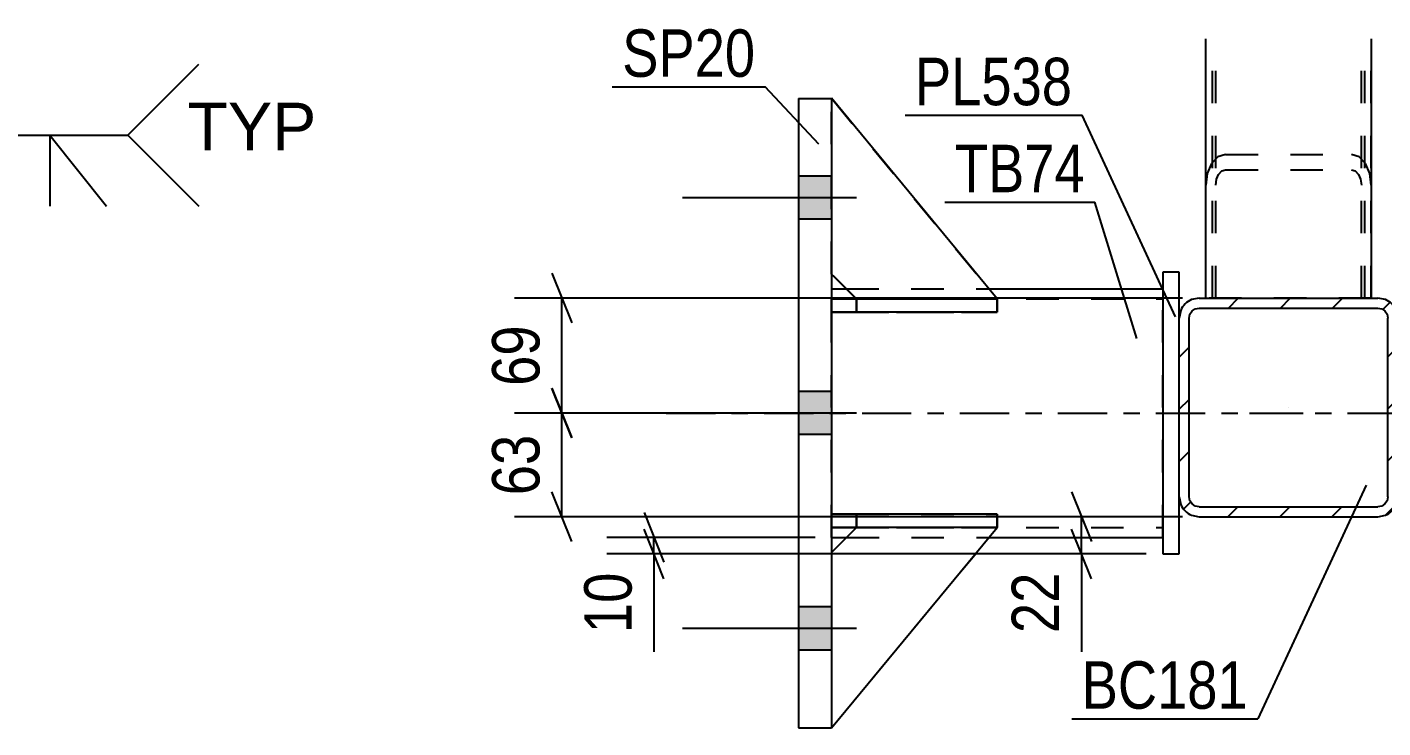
# Model space of a CAD drawing. Header units: millimetres. Extents: x 0 to 841, y 0 to 594.
# Drawn here: x 133 to 214.9, y 152.6 to 194.9 of the extents above; entities that cross this region are included whole.
import ezdxf

# ---------------------------------------------------------------- set-up
doc = ezdxf.new("R2010")
doc.units = ezdxf.units.MM
doc.linetypes.add('DXK_LINE_DOT2', pattern=[3.9198, 1.9599, -1.9599])
doc.linetypes.add('DXK_LINE_DOT3', pattern=[5.9187, 2.979, -0.9799, 0.9799, -0.9799])
doc.styles.add('Arial', font='ARIAL.TTF', dxfattribs={"height": 0.2})
doc.styles.add('Arial Narrow', font='ARIALN.TTF', dxfattribs={"height": 0.2})

# ---------------------------------------------------------------- blocks, each defined once
blk = doc.blocks.new('Part-318885239-1505 - 1469')
at = {"color": 2, "linetype": 'Continuous'}
for p, q in [((181.592, 179.053), (182.484, 179.053)), ((191.09, 179.053), (201.591, 179.053)), ((181.592, 164.053), (182.499, 164.053)), ((191.101, 164.053), (201.591, 164.053))]:
    blk.add_line(p, q, dxfattribs=at)
at = {"color": 7, "linetype": 'DXK_LINE_DOT2'}
for p, q in [((181.592, 164.053), (181.592, 179.053)), ((182.484, 179.053), (191.09, 179.053)), ((201.591, 164.053), (201.591, 179.053)), ((181.592, 178.453), (201.591, 178.453)), ((181.592, 164.653), (201.591, 164.653)), ((182.499, 164.053), (191.101, 164.053))]:
    blk.add_line(p, q, dxfattribs=at)
at = {"color": 7, "linetype": 'DXK_LINE_DOT3'}
blk.add_line((171.592, 171.553), (211.591, 171.553), dxfattribs=at)
blk = doc.blocks.new('Part-318885239-1559 - 1469')
at = {"color": 7, "linetype": 'DXK_LINE_DOT2'}
for p, q in [((181.591, 179.945), (181.591, 190.555)), ((181.591, 190.555), (191.591, 178.445)), ((181.591, 190.555), (191.591, 178.445)), ((183.091, 178.445), (181.591, 179.945)), ((183.091, 178.445), (181.591, 179.945)), ((191.591, 178.445), (183.091, 178.445)), ((183.091, 178.445), (183.091, 178.445)), ((183.091, 178.445), (191.591, 178.445)), ((191.591, 178.445), (191.591, 178.445))]:
    blk.add_line(p, q, dxfattribs=at)
blk = doc.blocks.new('Part-318885239-1490 - 1469')
at = {"color": 2, "linetype": 'Continuous'}
for p, q in [((202.591, 180.056), (201.591, 180.056)), ((201.591, 180.056), (201.591, 163.056)), ((202.591, 177.292), (202.591, 180.056)), ((202.591, 163.056), (202.591, 166.494)), ((201.591, 163.056), (202.591, 163.056))]:
    blk.add_line(p, q, dxfattribs=at)
at = {"color": 7, "linetype": 'DXK_LINE_DOT2'}
blk.add_line((202.591, 166.494), (202.591, 177.292), dxfattribs=at)
blk = doc.blocks.new('Part-318885239-1533 - 1469')
at = {"color": 2, "linetype": 'Continuous'}
for p, q in [((181.591, 177.655), (181.591, 178.455)), ((181.591, 178.455), (190.343, 178.455)), ((191.591, 178.455), (191.583, 178.455)), ((191.591, 177.655), (191.591, 178.455)), ((191.591, 177.655), (181.591, 177.655)), ((181.591, 177.655), (181.591, 177.655))]:
    blk.add_line(p, q, dxfattribs=at)
at = {"color": 7, "linetype": 'DXK_LINE_DOT2'}
for p, q in [((183.091, 178.455), (181.591, 178.455)), ((183.091, 177.655), (183.091, 178.455)), ((183.091, 178.455), (191.583, 178.455)), ((181.591, 177.655), (183.091, 177.655)), ((183.091, 177.655), (191.591, 177.655))]:
    blk.add_line(p, q, dxfattribs=at)
blk = doc.blocks.new('Part-318885239-1553 - 1469')
at = {"color": 2, "linetype": 'Continuous'}
for p, q in [((179.591, 190.553), (181.591, 190.553)), ((179.591, 190.553), (179.591, 152.553)), ((181.591, 190.553), (181.591, 152.553)), ((179.591, 152.553), (181.591, 152.553))]:
    blk.add_line(p, q, dxfattribs=at)
blk = doc.blocks.new('Part-318885239-1685 - 1469')
at = {"linetype": 'Continuous'}
h = blk.add_hatch(dxfattribs=at)
h.set_pattern_fill('', scale=0.7, style=0, pattern_type=0)
h.set_pattern_definition([(45, (215.0508, 165.3843), (-1.57154, 1.57154), [])])
h.paths.add_polyline_path([(214.592, 165.293), (215.051, 165.384), (215.44, 165.644), (215.7, 166.034), (215.792, 166.493), (215.792, 177.293), (215.7, 177.752), (215.44, 178.141), (215.051, 178.402), (214.592, 178.493), (203.792, 178.493), (203.332, 178.402), (202.943, 178.141), (202.683, 177.752), (202.592, 177.293), (202.592, 166.493), (202.683, 166.034), (202.943, 165.644), (203.332, 165.384), (203.792, 165.293)])
h.paths.add_polyline_path([(203.792, 165.893), (203.562, 165.939), (203.367, 166.069), (203.237, 166.263), (203.192, 166.493), (203.192, 177.293), (203.237, 177.523), (203.367, 177.717), (203.562, 177.847), (203.792, 177.893), (214.592, 177.893), (214.821, 177.847), (215.016, 177.717), (215.146, 177.523), (215.192, 177.293), (215.192, 166.493), (215.146, 166.263), (215.016, 166.069), (214.821, 165.939), (214.592, 165.893)])
at = {"color": 2, "linetype": 'Continuous'}
for p, q in [((202.683, 177.752), (202.592, 177.293)), ((203.237, 177.523), (203.367, 177.717)), ((203.792, 178.493), (203.332, 178.402)), ((203.367, 177.717), (203.562, 177.847)), ((203.562, 177.847), (203.792, 177.893)), ((203.792, 178.493), (214.592, 178.493)), ((203.792, 177.893), (214.592, 177.893)), ((215.051, 178.402), (214.592, 178.493)), ((214.592, 177.893), (214.821, 177.847)), ((214.821, 177.847), (215.016, 177.717)), ((215.016, 177.717), (215.146, 177.523)), ((215.792, 177.293), (215.7, 177.752)), ((202.592, 166.493), (202.592, 177.293)), ((203.192, 177.293), (203.237, 177.523)), ((203.192, 166.493), (203.192, 177.293)), ((215.146, 177.523), (215.192, 177.293)), ((215.192, 166.493), (215.192, 177.293)), ((215.792, 166.493), (215.792, 177.293)), ((202.592, 166.493), (202.683, 166.034)), ((203.237, 166.263), (203.192, 166.493)), ((203.367, 166.069), (203.237, 166.263)), ((215.146, 166.263), (215.016, 166.069)), ((215.192, 166.493), (215.146, 166.263)), ((215.7, 166.034), (215.792, 166.493)), ((203.562, 165.939), (203.367, 166.069)), ((203.792, 165.893), (203.562, 165.939)), ((203.792, 165.893), (214.592, 165.893)), ((214.821, 165.939), (214.592, 165.893)), ((215.016, 166.069), (214.821, 165.939)), ((203.332, 165.384), (203.792, 165.293)), ((203.792, 165.293), (214.592, 165.293)), ((214.592, 165.293), (215.051, 165.384))]:
    blk.add_line(p, q, dxfattribs=at)
at = {"color": 7, "linetype": 'DXK_LINE_DOT3'}
blk.add_line((209.192, 171.893), (209.192, 171.893), dxfattribs=at)
at = {"color": 2, "linetype": 'Continuous'}
for centre, start, end in [((203.792, 177.293), 112.5, 157.5), ((214.592, 177.293), 22.5, 67.5), ((203.792, 166.493), 202.5, 247.5), ((214.592, 166.493), 292.5, 337.5)]:
    blk.add_arc(centre, 1.2, start, end, dxfattribs=at)
blk = doc.blocks.new('Part-318885239-1557 - 1469')
at = {"color": 7, "linetype": 'DXK_LINE_DOT2'}
for p, q in [((183.091, 164.645), (181.591, 163.145)), ((181.591, 152.555), (191.591, 164.645)), ((181.591, 163.145), (183.091, 164.645)), ((181.591, 152.555), (191.591, 164.645)), ((191.591, 164.645), (183.091, 164.645)), ((183.091, 164.645), (183.091, 164.645)), ((183.091, 164.645), (191.591, 164.645)), ((191.591, 164.645), (191.591, 164.645)), ((181.591, 163.145), (181.591, 152.555))]:
    blk.add_line(p, q, dxfattribs=at)
blk = doc.blocks.new('Part-318885239-1558 - 1469')
at = {"color": 2, "linetype": 'Continuous'}
for p, q in [((181.591, 190.555), (181.591, 190.555)), ((181.591, 190.555), (181.591, 190.553)), ((191.591, 178.445), (181.591, 190.555)), ((183.081, 178.455), (181.591, 179.945)), ((190.343, 178.445), (191.591, 178.445)), ((191.591, 178.445), (191.591, 178.445))]:
    blk.add_line(p, q, dxfattribs=at)
at = {"color": 7, "linetype": 'DXK_LINE_DOT2'}
for p, q in [((181.591, 190.555), (191.591, 178.445)), ((181.591, 179.945), (181.591, 190.553)), ((183.091, 178.445), (181.591, 179.945)), ((183.091, 178.445), (183.081, 178.455)), ((191.591, 178.445), (183.091, 178.445)), ((183.091, 178.445), (183.091, 178.445)), ((183.091, 178.445), (190.343, 178.445))]:
    blk.add_line(p, q, dxfattribs=at)
blk = doc.blocks.new('Part-318885239-1560 - 1469')
at = {"color": 7, "linetype": 'DXK_LINE_DOT2'}
for p, q in [((181.591, 165.456), (183.091, 165.456)), ((191.591, 165.456), (181.591, 165.455)), ((181.591, 165.455), (181.591, 165.456)), ((181.591, 165.456), (181.591, 164.656)), ((181.591, 165.455), (181.591, 164.655)), ((183.091, 165.456), (191.591, 165.456)), ((183.091, 165.456), (183.091, 164.656)), ((191.591, 165.456), (191.591, 164.656)), ((183.091, 164.656), (181.591, 164.656)), ((181.591, 164.655), (191.591, 164.656)), ((181.591, 164.655), (181.591, 164.656)), ((191.591, 164.656), (183.091, 164.656))]:
    blk.add_line(p, q, dxfattribs=at)
blk = doc.blocks.new('Bolt-318885239-1634 - 1469')
at = {"linetype": 'Continuous'}
for points in [[(181.591, 183.253), (181.591, 185.853), (179.591, 185.853), (179.591, 183.253)], [(181.591, 183.253), (181.591, 185.853), (179.591, 185.853), (179.591, 183.253)], [(181.591, 183.253), (181.591, 185.853), (179.591, 185.853), (179.591, 183.253)], [(181.591, 170.253), (181.591, 172.853), (179.591, 172.853), (179.591, 170.253)], [(181.591, 170.253), (181.591, 172.853), (179.591, 172.853), (179.591, 170.253)], [(181.591, 157.253), (181.591, 159.853), (179.591, 159.853), (179.591, 157.253)], [(181.591, 157.253), (181.591, 159.853), (179.591, 159.853), (179.591, 157.253)], [(181.591, 157.253), (181.591, 159.853), (179.591, 159.853), (179.591, 157.253)]]:
    blk.add_hatch(color=1, dxfattribs=at).paths.add_polyline_path(points)
at = {"color": 1, "linetype": 'Continuous'}
for p, q in [((181.591, 185.853), (179.591, 185.853)), ((181.591, 185.853), (179.591, 185.853)), ((181.591, 185.853), (179.591, 185.853)), ((183.091, 184.553), (172.591, 184.553)), ((183.091, 184.553), (172.591, 184.553)), ((183.091, 184.553), (172.591, 184.553)), ((181.591, 183.253), (179.591, 183.253)), ((181.591, 183.253), (179.591, 183.253)), ((181.591, 183.253), (179.591, 183.253)), ((181.591, 172.853), (179.591, 172.853)), ((181.591, 172.853), (179.591, 172.853)), ((183.091, 171.553), (172.591, 171.553)), ((183.091, 171.553), (172.591, 171.553)), ((181.591, 170.253), (179.591, 170.253)), ((181.591, 170.253), (179.591, 170.253)), ((181.591, 159.853), (179.591, 159.853)), ((181.591, 159.853), (179.591, 159.853)), ((181.591, 159.853), (179.591, 159.853)), ((183.091, 158.553), (172.591, 158.553)), ((183.091, 158.553), (172.591, 158.553)), ((183.091, 158.553), (172.591, 158.553)), ((181.591, 157.253), (179.591, 157.253)), ((181.591, 157.253), (179.591, 157.253)), ((181.591, 157.253), (179.591, 157.253))]:
    blk.add_line(p, q, dxfattribs=at)
blk = doc.blocks.new('Part-318885239-1648 - 1469')
at = {"color": 7, "linetype": 'DXK_LINE_DOT2'}
for p, q in [((181.591, 178.456), (183.091, 178.456)), ((191.357, 178.456), (181.591, 178.455)), ((181.591, 178.455), (181.591, 178.456)), ((181.591, 178.456), (181.591, 177.656)), ((181.591, 178.455), (181.591, 177.655)), ((183.091, 178.456), (191.591, 178.456)), ((183.091, 178.456), (183.091, 177.656)), ((191.591, 178.456), (191.591, 177.656)), ((183.091, 177.656), (181.591, 177.656)), ((181.591, 177.655), (191.591, 177.656)), ((181.591, 177.655), (181.591, 177.656)), ((191.591, 177.656), (183.091, 177.656))]:
    blk.add_line(p, q, dxfattribs=at)
blk = doc.blocks.new('Part-318885239-1649 - 1469')
at = {"color": 2, "linetype": 'Continuous'}
for p, q in [((181.591, 164.655), (181.591, 165.455)), ((191.591, 165.455), (181.591, 165.455)), ((191.591, 164.655), (191.591, 165.455)), ((191.591, 164.655), (181.591, 164.655)), ((181.591, 164.655), (181.591, 164.655))]:
    blk.add_line(p, q, dxfattribs=at)
at = {"color": 7, "linetype": 'DXK_LINE_DOT2'}
for p, q in [((183.091, 165.455), (181.591, 165.455)), ((183.091, 164.655), (183.091, 165.455)), ((191.591, 165.455), (183.091, 165.455)), ((181.591, 164.655), (183.091, 164.655)), ((183.091, 164.655), (191.591, 164.655))]:
    blk.add_line(p, q, dxfattribs=at)
blk = doc.blocks.new('Part-318885239-1655 - 1469')
at = {"color": 2, "linetype": 'Continuous'}
for p, q in [((183.091, 164.645), (181.591, 163.145)), ((181.591, 152.555), (191.591, 164.645)), ((191.591, 164.645), (183.091, 164.645)), ((183.091, 164.645), (183.091, 164.645)), ((191.591, 164.645), (191.591, 164.645))]:
    blk.add_line(p, q, dxfattribs=at)
at = {"color": 7, "linetype": 'DXK_LINE_DOT2'}
for p, q in [((181.591, 163.145), (183.091, 164.645)), ((181.591, 152.555), (191.591, 164.645)), ((183.091, 164.645), (191.591, 164.645)), ((181.591, 163.145), (181.591, 152.555))]:
    blk.add_line(p, q, dxfattribs=at)
blk = doc.blocks.new('Part-318885239-1663 - 1469')
at = {"color": 7, "linetype": 'DXK_LINE_DOT2'}
for p, q in [((204.192, 178.493), (204.192, 194.15)), ((204.792, 178.493), (204.792, 194.15)), ((213.592, 178.493), (213.592, 194.15)), ((214.192, 178.493), (214.192, 194.15)), ((204.932, 187.027), (204.543, 186.624)), ((205.392, 187.169), (204.932, 187.027)), ((205.392, 187.169), (212.992, 187.169)), ((213.451, 187.027), (212.992, 187.169)), ((213.84, 186.624), (213.451, 187.027)), ((204.283, 186.02), (204.192, 185.309)), ((204.543, 186.624), (204.283, 186.02)), ((204.837, 185.665), (204.967, 185.966)), ((204.967, 185.966), (205.162, 186.168)), ((205.162, 186.168), (205.392, 186.239)), ((205.392, 186.239), (212.992, 186.239)), ((212.992, 186.239), (213.221, 186.168)), ((213.221, 186.168), (213.416, 185.966)), ((213.416, 185.966), (213.546, 185.665)), ((214.1, 186.02), (213.84, 186.624)), ((214.192, 185.309), (214.1, 186.02)), ((204.792, 185.309), (204.837, 185.665)), ((213.546, 185.665), (213.592, 185.309)), ((204.192, 178.493), (214.192, 178.493))]:
    blk.add_line(p, q, dxfattribs=at)
blk = doc.blocks.new('Part-318885239-1664 - 1469')
at = {"color": 2, "linetype": 'Continuous'}
for p, q in [((204.192, 178.493), (204.192, 194.15)), ((214.192, 194.15), (214.192, 178.493))]:
    blk.add_line(p, q, dxfattribs=at)
at = {"color": 7, "linetype": 'DXK_LINE_DOT2'}
for p, q in [((204.592, 178.493), (204.592, 194.15)), ((213.792, 178.493), (213.792, 194.15)), ((214.192, 178.493), (204.192, 178.493))]:
    blk.add_line(p, q, dxfattribs=at)
blk = doc.blocks.new('Part-318885239-1694 - 1469')
at = {"color": 2, "linetype": 'Continuous'}
for p, q in [((225.344, 179.053), (216.843, 179.053)), ((234.843, 179.053), (233.95, 179.053)), ((225.332, 164.053), (216.843, 164.053)), ((234.843, 164.053), (233.935, 164.053))]:
    blk.add_line(p, q, dxfattribs=at)
at = {"color": 7, "linetype": 'DXK_LINE_DOT2'}
for p, q in [((216.843, 164.053), (216.843, 179.053)), ((233.95, 179.053), (225.344, 179.053)), ((234.843, 179.053), (234.843, 164.053)), ((234.843, 178.453), (216.843, 178.453)), ((216.843, 164.653), (234.843, 164.653)), ((233.935, 164.053), (225.332, 164.053))]:
    blk.add_line(p, q, dxfattribs=at)
at = {"color": 7, "linetype": 'DXK_LINE_DOT3'}
blk.add_line((206.843, 171.553), (244.843, 171.553), dxfattribs=at)
blk = doc.blocks.new('StraightDimension-318885239-1703 - 1469')
at = {"color": 7, "linetype": 'Continuous'}
for p, q in [((170.262, 165.553), (171.462, 162.553)), ((180.591, 164.053), (168.012, 164.053)), ((171.462, 161.556), (170.262, 164.556)), ((170.862, 163.056), (170.862, 164.053)), ((200.591, 163.056), (168.012, 163.056)), ((170.862, 163.056), (170.862, 157.149)), ((170.862, 163.056), (170.862, 157.149))]:
    blk.add_line(p, q, dxfattribs=at)
at = {"color": 0}
blk.add_wipeout([(170.112, 162.531), (165.912, 162.531), (165.912, 157.674), (170.112, 157.674)], dxfattribs=at)
at = {"color": 3, "style": 'Arial Narrow'}
blk.add_text('10', height=2.8633, rotation=90.00021, dxfattribs=at).set_placement((169.512, 158.274))
blk = doc.blocks.new('StraightDimension-318885239-1781 - 1469')
at = {"color": 7, "linetype": 'Continuous'}
for p, q in [((164.698, 173.053), (165.898, 170.053)), ((173.631, 171.553), (162.448, 171.553)), ((165.298, 165.293), (165.298, 171.553)), ((165.898, 163.793), (164.698, 166.793)), ((202.791, 165.293), (162.448, 165.293))]:
    blk.add_line(p, q, dxfattribs=at)
at = {"color": 0}
blk.add_wipeout([(164.548, 170.851), (160.348, 170.851), (160.348, 165.995), (164.548, 165.995)], dxfattribs=at)
at = {"color": 3, "style": 'Arial Narrow'}
blk.add_text('63', height=2.8633, rotation=90.00021, dxfattribs=at).set_placement((163.948, 166.595))
blk = doc.blocks.new('StraightDimension-318885239-1738 - 1469')
at = {"color": 7, "linetype": 'Continuous'}
for p, q in [((196.085, 166.793), (197.285, 163.793)), ((202.791, 165.293), (193.835, 165.293)), ((196.685, 163.056), (196.685, 165.293)), ((197.285, 161.556), (196.085, 164.556)), ((200.591, 163.056), (193.835, 163.056)), ((196.685, 163.056), (196.685, 157.149)), ((196.685, 163.056), (196.685, 157.149))]:
    blk.add_line(p, q, dxfattribs=at)
at = {"color": 0}
blk.add_wipeout([(195.935, 162.531), (191.735, 162.531), (191.735, 157.674), (195.935, 157.674)], dxfattribs=at)
at = {"color": 3, "style": 'Arial Narrow'}
blk.add_text('22', height=2.8633, rotation=90.00021, dxfattribs=at).set_placement((195.335, 158.274))
blk = doc.blocks.new('StraightDimension-318885239-1770 - 1469')
at = {"color": 7, "linetype": 'Continuous'}
for p, q in [((164.698, 179.993), (165.898, 176.993)), ((202.791, 178.493), (162.448, 178.493)), ((165.298, 171.553), (165.298, 178.493)), ((165.898, 170.053), (164.698, 173.053)), ((173.631, 171.553), (162.448, 171.553))]:
    blk.add_line(p, q, dxfattribs=at)
at = {"color": 0}
blk.add_wipeout([(164.548, 177.451), (160.348, 177.451), (160.348, 172.595), (164.548, 172.595)], dxfattribs=at)
at = {"color": 3, "style": 'Arial Narrow'}
blk.add_text('69', height=2.8633, rotation=90.00021, dxfattribs=at).set_placement((163.948, 173.195))
blk = doc.blocks.new('WeldMark-318885239-2054 - 1792')
at = {"linetype": 'Continuous'}
blk.add_hatch(color=30, dxfattribs=at).paths.add_polyline_path([(119.018, 177.023), (116.309, 175.532), (117.997, 178.122)])
at = {"color": 30, "linetype": 'Continuous'}
for p, q in [((116.309, 175.532), (130.087, 188.322)), ((130.087, 188.322), (139.087, 188.322))]:
    blk.add_line(p, q, dxfattribs=at)
at = {"color": 3, "linetype": 'Continuous'}
for q in [(137.802, 184.036), (134.373, 184.036)]:
    blk.add_line((134.373, 188.322), q, dxfattribs=at)
for start, end in [(90, 270), (270, 90)]:
    blk.add_arc((130.087, 188.322), 1.5, start, end, dxfattribs=at)
at = {"color": 0, "linetype": 'Continuous'}
blk.add_wipeout([(150.463, 187.422), (150.463, 190.422), (142.687, 190.422), (142.687, 187.422)], dxfattribs=at)
blk.add_wipeout([(150.463, 187.422), (150.463, 190.422), (142.687, 190.422), (142.687, 187.422)], dxfattribs=at)
at = {"color": 3, "linetype": 'Continuous'}
for q in [(143.373, 192.608), (143.373, 184.036)]:
    blk.add_line((139.087, 188.322), q, dxfattribs=at)
at = {"color": 3, "linetype": 'Continuous', "style": 'Arial'}
blk.add_text('TYP', height=2.8652, dxfattribs=at).set_placement((142.687, 187.422))
blk = doc.blocks.new('Mark-318885239-1501 - 1469')
at = {"color": 30, "linetype": 'Continuous'}
for p in [(188.442, 184.287), (200.034, 176.052)]:
    blk.add_line(p, (197.497, 184.287), dxfattribs=at)
at = {"color": 0}
blk.add_wipeout([(196.897, 184.887), (196.897, 187.887), (189.042, 187.887), (189.042, 184.887)], dxfattribs=at)
blk.add_wipeout([(196.897, 184.887), (196.897, 187.887), (189.042, 187.887), (189.042, 184.887)], dxfattribs=at)
at = {"color": 3, "style": 'Arial Narrow'}
blk.add_text('TB74', height=2.8633, dxfattribs=at).set_placement((189.042, 184.887))
blk = doc.blocks.new('Mark-318885239-1486 - 1469')
at = {"color": 30, "linetype": 'Continuous'}
for p in [(186.027, 189.539), (202.369, 177.374)]:
    blk.add_line(p, (196.73, 189.539), dxfattribs=at)
at = {"color": 0}
blk.add_wipeout([(196.13, 190.139), (196.13, 193.139), (186.627, 193.139), (186.627, 190.139)], dxfattribs=at)
blk.add_wipeout([(196.13, 190.139), (196.13, 193.139), (186.627, 193.139), (186.627, 190.139)], dxfattribs=at)
at = {"color": 3, "style": 'Arial Narrow'}
blk.add_text('PL538', height=2.8633, dxfattribs=at).set_placement((186.627, 190.139))
blk = doc.blocks.new('Mark-318885239-1549 - 1469')
at = {"color": 30, "linetype": 'Continuous'}
for p in [(168.346, 191.252), (180.83, 187.779)]:
    blk.add_line(p, (177.585, 191.252), dxfattribs=at)
at = {"color": 0}
blk.add_wipeout([(176.985, 191.852), (176.985, 194.852), (168.946, 194.852), (168.946, 191.852)], dxfattribs=at)
blk.add_wipeout([(176.985, 191.852), (176.985, 194.852), (168.946, 194.852), (168.946, 191.852)], dxfattribs=at)
at = {"color": 3, "style": 'Arial Narrow'}
blk.add_text('SP20', height=2.8633, dxfattribs=at).set_placement((168.946, 191.852))
blk = doc.blocks.new('Mark-318885239-1681 - 1469')
at = {"color": 30, "linetype": 'Continuous'}
for p in [(213.891, 167.213), (196.097, 153.108)]:
    blk.add_line(p, (207.346, 153.108), dxfattribs=at)
at = {"color": 0}
blk.add_wipeout([(206.746, 153.708), (206.746, 156.708), (196.697, 156.708), (196.697, 153.708)], dxfattribs=at)
blk.add_wipeout([(206.746, 153.708), (206.746, 156.708), (196.697, 156.708), (196.697, 153.708)], dxfattribs=at)
at = {"color": 3, "style": 'Arial Narrow'}
blk.add_text('BC181', height=2.8633, dxfattribs=at).set_placement((196.697, 153.708))

msp = doc.modelspace()

# ---------------------------------------------------------------- block references
for name in ['Part-318885239-1663 - 1469', 'Part-318885239-1664 - 1469', 'WeldMark-318885239-2054 - 1792', 'Part-318885239-1553 - 1469', 'Part-318885239-1559 - 1469', 'Part-318885239-1558 - 1469', 'Bolt-318885239-1634 - 1469', 'Part-318885239-1490 - 1469', 'Part-318885239-1505 - 1469', 'Part-318885239-1694 - 1469', 'Part-318885239-1648 - 1469', 'Part-318885239-1533 - 1469', 'Part-318885239-1685 - 1469', 'Part-318885239-1560 - 1469', 'Part-318885239-1649 - 1469', 'Part-318885239-1557 - 1469', 'Part-318885239-1655 - 1469']:
    msp.add_blockref(name, (0, 0))

# ---------------------------------------------------------------- next in the draw order: block references
for name in ['Mark-318885239-1549 - 1469', 'StraightDimension-318885239-1703 - 1469']:
    msp.add_blockref(name, (0, 0))

# ---------------------------------------------------------------- next in the draw order: block references
msp.add_blockref('StraightDimension-318885239-1781 - 1469', (0, 0))

# ---------------------------------------------------------------- next in the draw order: block references
for name in ['StraightDimension-318885239-1770 - 1469', 'StraightDimension-318885239-1738 - 1469']:
    msp.add_blockref(name, (0, 0))

# ---------------------------------------------------------------- next in the draw order: block references
for name in ['Mark-318885239-1501 - 1469', 'Mark-318885239-1681 - 1469']:
    msp.add_blockref(name, (0, 0))

# ---------------------------------------------------------------- next in the draw order: block references
msp.add_blockref('Mark-318885239-1486 - 1469', (0, 0))

doc.saveas('drawing.dxf')
